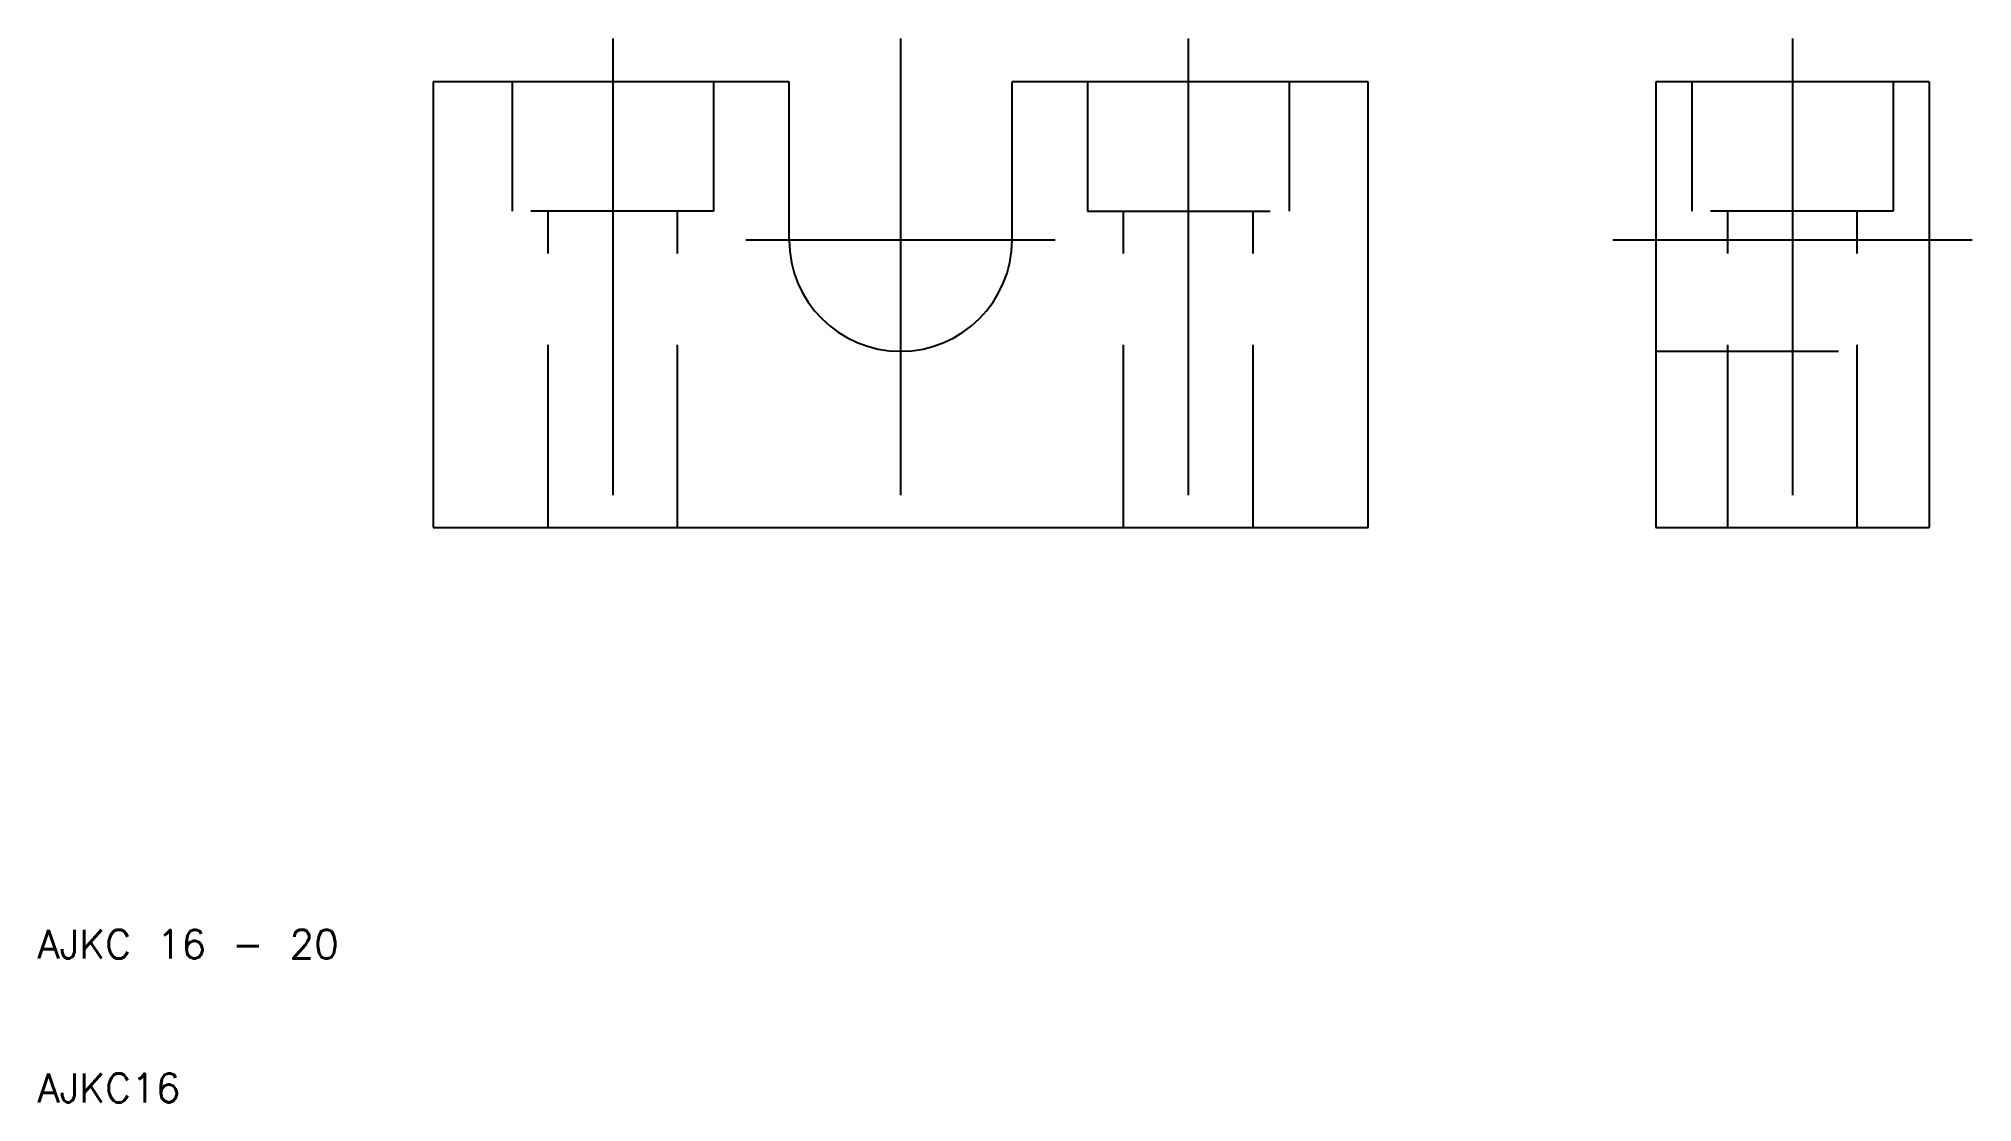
# Model space of a CAD drawing. Extents: x 10 to 144, y 10 to 84.
import ezdxf

# ---------------------------------------------------------------- set-up
doc = ezdxf.new("R2010")
doc.units = 0
doc.linetypes.add('CENTER', pattern=[50.8, 31.75, -6.35, 6.35, -6.35])
doc.linetypes.add('DASHED', pattern=[19.05, 12.7, -6.35])
doc.layers.get('0').update_dxf_attribs({"linetype": 'CONTINUOUS'})
doc.layers.add('CENTER', color=1, linetype='CENTER')
doc.styles.get("Standard").update_dxf_attribs({"font": 'txt.shx'})

msp = doc.modelspace()

# ---------------------------------------------------------------- linework, layer by layer
for p, q in [((37.5, 81), (37.5, 50)), ((62.25, 81), (37.5, 81)), ((62.25, 70), (62.25, 81)), ((102.5, 81), (77.75, 81)), ((77.75, 70), (77.75, 81)), ((102.5, 50), (102.5, 81)), ((122.5, 81), (122.5, 50)), ((141.5, 81), (122.5, 81)), ((141.5, 81), (141.5, 50)), ((37.5, 50), (102.5, 50)), ((122.5, 50), (141.5, 50))]:
    msp.add_line(p, q)
at = {"color": 3, "linetype": 'DASHED'}
for p, q in [((43, 81), (43, 72)), ((57, 81), (57, 72)), ((83, 81), (83, 72)), ((97, 81), (97, 72)), ((125, 81), (125, 72)), ((139, 81), (139, 72)), ((57, 72), (43, 72)), ((45.5, 50), (45.5, 72)), ((54.5, 50), (54.5, 72)), ((83, 72), (97, 72)), ((85.5, 50), (85.5, 72)), ((94.5, 50), (94.5, 72)), ((139, 72), (125, 72)), ((127.5, 50), (127.5, 72)), ((136.5, 50), (136.5, 72)), ((122.5, 62.25), (141.5, 62.25))]:
    msp.add_line(p, q, dxfattribs=at)
msp.add_arc((70, 70), 7.75, 180, 0)
at = {"layer": 'CENTER'}
for p, q in [((50, 84), (50, 47)), ((70, 84), (70, 47)), ((90, 84), (90, 47)), ((132, 84), (132, 47)), ((59.25, 70), (80.75, 70)), ((119.5, 70), (144.5, 70))]:
    msp.add_line(p, q, dxfattribs=at)

# ---------------------------------------------------------------- texts
for s, p in [('AJKC 16 - 20', (10, 20)), ('AJKC16', (10, 10))]:
    msp.add_text(s, height=2).set_placement(p)

doc.saveas('drawing.dxf')
